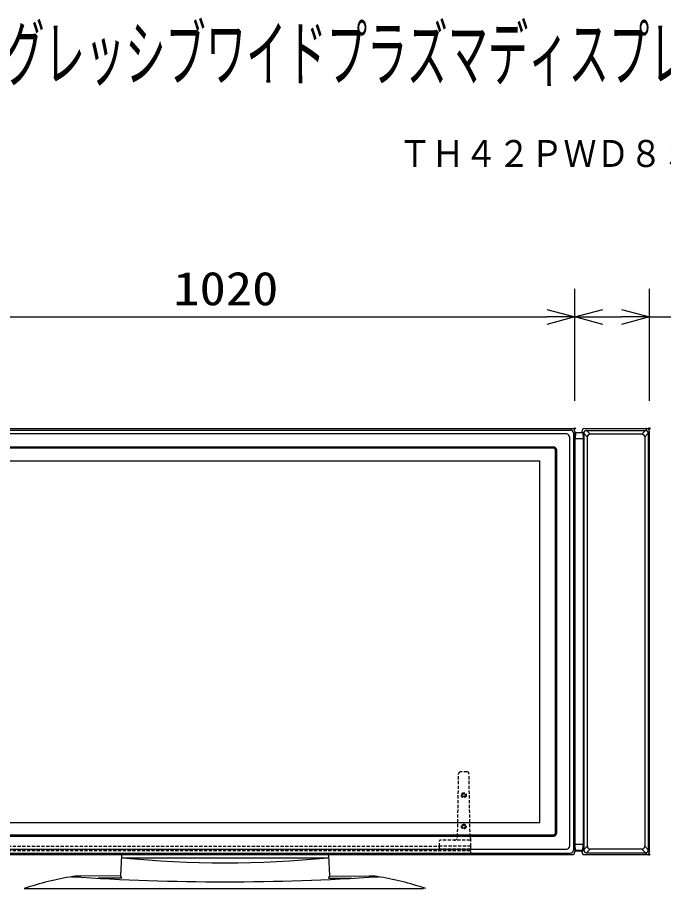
# Model space of a CAD drawing. Units: millimetres, scale not verified. Extents: x -63 to 63, y -57 to 57.
# Drawn here: x -28.8 to 17.5, y -5 to 57.4 of the extents above; entities that cross this region are included whole.
import ezdxf
from ezdxf.enums import TextEntityAlignment as Align

# ---------------------------------------------------------------- set-up
doc = ezdxf.new("R2010")
doc.units = ezdxf.units.MM
doc.header["$LTSCALE"] = 0.190236
doc.header["$PDMODE"] = 32
doc.header["$PDSIZE"] = 0.0951
doc.linetypes.add('DASHED1', pattern=[1.8, 1.2, -0.6])
for name, color, linetype in [('0-0_MOJI1', 2, 'Continuous'), ('0-1_TOUROKU', 1, 'Continuous'), ('0-3_GAIKEI', 1, 'Continuous'), ('0-4_SUNPO', 3, 'Continuous'), ('0-5_DEFPOINTS', 7, 'Continuous')]:
    doc.layers.add(name, color=color, linetype=linetype)
doc.styles.add('ＭＳ ゴシック', font='')
doc.styles.get('ＭＳ ゴシック').set_extended_font_data('MS Gothic')

# ---------------------------------------------------------------- blocks, each defined once
blk = doc.blocks.new('_OPEN30')
at = {"layer": '0-4_SUNPO', "color": 7}
blk.add_line((0, 0), (-1, 0), dxfattribs=at)
blk.add_lwpolyline([(-1, 0.26795), (0, 0), (-1, -0.26795)], dxfattribs=at)

msp = doc.modelspace()

# ---------------------------------------------------------------- linework, layer by layer
at = {"layer": '0-3_GAIKEI', "color": 3}
for p, q in [((11.1304, 29.9724), (11.1304, 37.9724)), ((-36.9696, 35.9724), (9.1304, 35.9724))]:
    msp.add_line(p, q, dxfattribs=at)
at = {"layer": '0-3_GAIKEI', "color": 7}
for p, q in [((-38.7696, 27.9726), (10.9304, 27.9726)), ((11.1304, 27.7726), (11.1304, -2.3274)), ((11.1435, 27.7019), (11.1304, 27.2519)), ((11.1751, 27.7019), (11.1436, 27.7019)), ((11.1751, 27.7019), (11.1934, 27.7019)), ((11.1934, 27.7019), (11.7328, 27.7019)), ((11.6314, 27.7744), (11.6314, 27.7744)), ((11.6314, 27.7744), (11.6314, 27.7744)), ((11.6314, 27.7742), (11.6314, 27.7019)), ((11.6955, 27.7019), (11.6955, 27.6719)), ((11.7328, 27.7019), (11.7328, -2.1928)), ((11.8316, 27.9742), (16.2767, 27.9711)), ((16.4766, 27.7673), (16.4766, 27.7673)), ((16.4766, -2.326), (16.4766, 27.7673)), ((11.1304, 27.2519), (11.1304, -1.8068)), ((11.1435, -2.2568), (11.1304, -1.8068)), ((11.1751, -2.2568), (11.1436, -2.2568)), ((11.6314, -2.3291), (11.6314, -2.2568)), ((11.6314, -2.3293), (11.6314, -2.3293)), ((11.6314, -2.3293), (11.6314, -2.3293)), ((11.6955, -2.2568), (11.6955, -2.2268)), ((16.4766, -2.3222), (16.4766, -2.3222)), ((-38.7696, -2.5274), (10.9304, -2.5274)), ((-21.3291, -2.5748), (-21.4064, -4.0511)), ((-21.2981, -2.7524), (-6.5411, -2.7524)), ((-6.5102, -2.5748), (-6.4328, -4.0511)), ((11.8316, -2.5291), (16.2767, -2.526)), ((-21.4058, -4.0511), (-24.2464, -4.0727)), ((-21.3372, -4.2155), (-22.9933, -4.2244)), ((-21.4058, -4.0511), (-21.3372, -4.2155)), ((-6.4334, -4.0511), (-3.5928, -4.0727))]:
    msp.add_line(p, q, dxfattribs=at)
at = {"layer": '0-3_GAIKEI'}
for p, q in [((-38.6635, 27.8665), (10.8243, 27.8665)), ((10.5454, 27.5876), (-38.3846, 27.5876)), ((11.0243, 27.6665), (11.0243, -2.2213)), ((11.176, 27.6719), (11.1636, 27.2441)), ((11.7129, 27.6719), (11.176, 27.6719)), ((11.7129, 27.6719), (11.7254, 27.2441)), ((11.7678, 27.638), (12.0015, 27.4041)), ((11.7678, 27.6378), (11.7678, -2.1926)), ((11.9676, 27.8378), (12.2015, 27.6041)), ((11.9677, 27.8378), (16.1941, 27.8397)), ((15.934, 27.5775), (12.2282, 27.5775)), ((15.9606, 27.6041), (16.1969, 27.8397)), ((16.3942, 27.6387), (16.1605, 27.4041)), ((16.3942, 27.6397), (16.3942, -2.1946)), ((10.7454, 27.3876), (10.7454, -1.9424)), ((11.7254, 27.2441), (11.1636, 27.2441)), ((11.7254, 27.2441), (11.7254, -1.799)), ((12.0282, -1.9324), (12.0282, 27.3775)), ((16.134, 27.3775), (16.134, -1.9324)), ((9.6304, 26.6526), (-37.4696, 26.6526)), ((9.6304, 26.5789), (-37.4696, 26.5789)), ((9.6304, 26.5726), (-37.4696, 26.5726)), ((9.7304, 26.4726), (9.7304, -1.0274)), ((9.7367, 26.4726), (9.7367, -1.0274)), ((9.8104, 26.4726), (9.8104, -1.0274)), ((-36.4696, 25.6726), (8.6304, 25.6726)), ((8.6304, -0.2274), (8.6304, 25.6726)), ((-36.4696, -0.2274), (8.6304, -0.2274)), ((9.6304, -1.1274), (-37.4696, -1.1274)), ((-37.4696, -1.1337), (9.6304, -1.1337)), ((-37.4696, -1.2074), (9.6304, -1.2074)), ((11.7254, -1.799), (11.1636, -1.799)), ((11.176, -2.2268), (11.1636, -1.799)), ((11.7129, -2.2268), (11.7254, -1.799)), ((-38.6635, -2.4213), (10.8243, -2.4213)), ((-38.3846, -2.1424), (10.5454, -2.1424)), ((11.7129, -2.2268), (11.176, -2.2268)), ((11.7678, -2.1929), (12.0015, -1.9589)), ((11.9676, -2.3926), (12.2015, -2.1589)), ((11.9677, -2.3926), (16.1941, -2.3946)), ((15.934, -2.1324), (12.2282, -2.1324)), ((15.9606, -2.1589), (16.1969, -2.3946)), ((16.3942, -2.1936), (16.1605, -1.959)), ((-28.2995, -4.9588), (0.2991, -4.9588))]:
    msp.add_line(p, q, dxfattribs=at)
at = {"layer": '0-3_GAIKEI', "linetype": 'DASHED1'}
for p, q in [((2.7307, -1.2496), (2.8093, 3.2574)), ((3.4015, 3.4048), (2.9593, 3.4048)), ((3.6302, -1.2496), (3.5515, 3.2574)), ((1.4298, -1.9302), (1.4365, -1.5443)), ((1.4298, -1.9302), (1.4365, -1.5443)), ((3.6243, -1.4952), (1.4865, -1.4952)), ((3.681, -1.9302), (3.6715, -1.3829)), ((-31.5196, -1.9274), (1.4299, -1.9274)), ((-31.5196, -2.2274), (3.6804, -2.2274)), ((1.4327, -2.0961), (1.4298, -1.9302)), ((1.4327, -2.0961), (1.4298, -1.9302)), ((3.6804, -1.9202), (1.4304, -1.9202)), ((3.6275, -2.1452), (1.4827, -2.1452)), ((3.6775, -2.0961), (3.6804, -1.9302)), ((3.6804, -2.2274), (3.6804, -1.9274))]:
    msp.add_line(p, q, dxfattribs=at)
at = {"layer": '0-3_GAIKEI'}
for points in [[(16.2396, 27.8959), (16.2387, 27.894), (16.2378, 27.8921), (16.2369, 27.8902), (16.236, 27.8882), (16.2352, 27.8863), (16.2343, 27.8844), (16.2334, 27.8824), (16.2325, 27.8805), (16.2316, 27.8786), (16.2307, 27.8767), (16.2298, 27.8747)], [(16.2742, 27.9711), (16.2733, 27.9692), (16.2725, 27.9673), (16.2716, 27.9653), (16.2707, 27.9634), (16.2698, 27.9615), (16.2689, 27.9596), (16.268, 27.9576), (16.2671, 27.9557), (16.2662, 27.9538), (16.2653, 27.9519), (16.2644, 27.9499), (16.2636, 27.948), (16.2627, 27.9461), (16.2618, 27.9441), (16.2609, 27.9422), (16.26, 27.9403), (16.2591, 27.9384), (16.2582, 27.9364), (16.2573, 27.9345), (16.2564, 27.9326), (16.2556, 27.9307), (16.2547, 27.9287), (16.2538, 27.9268), (16.2529, 27.9249), (16.252, 27.9229), (16.2511, 27.921), (16.2502, 27.9191), (16.2493, 27.9172), (16.2485, 27.9152), (16.2476, 27.9133), (16.2467, 27.9114), (16.2458, 27.9094), (16.2449, 27.9075), (16.244, 27.9056), (16.2431, 27.9037), (16.2422, 27.9017), (16.2414, 27.8998), (16.2405, 27.8979), (16.2396, 27.8959)], [(16.4294, 27.6751), (16.4304, 27.6769), (16.4313, 27.6787), (16.4322, 27.6806), (16.4332, 27.6824), (16.4341, 27.6843), (16.4351, 27.6861), (16.436, 27.688), (16.437, 27.6898), (16.4379, 27.6917), (16.4388, 27.6935), (16.4398, 27.6953), (16.4407, 27.6972), (16.4417, 27.699), (16.4426, 27.7009), (16.4436, 27.7027), (16.4445, 27.7046), (16.4455, 27.7064), (16.4464, 27.7083), (16.4473, 27.7101), (16.4483, 27.712), (16.4492, 27.7138), (16.4502, 27.7156), (16.4511, 27.7175), (16.4521, 27.7193), (16.453, 27.7212), (16.4539, 27.723), (16.4549, 27.7249), (16.4558, 27.7267), (16.4568, 27.7286), (16.4577, 27.7304), (16.4587, 27.7322), (16.4596, 27.7341), (16.4605, 27.7359), (16.4615, 27.7378), (16.4624, 27.7396), (16.4634, 27.7415), (16.4643, 27.7433), (16.4653, 27.7452), (16.4662, 27.747)], [(16.4662, 27.747), (16.4671, 27.7489), (16.4681, 27.7507), (16.469, 27.7525), (16.47, 27.7544), (16.4709, 27.7562), (16.4719, 27.7581), (16.4728, 27.7599), (16.4737, 27.7618), (16.4747, 27.7636), (16.4756, 27.7655), (16.4766, 27.7673)], [(16.2396, -2.4508), (16.2387, -2.4489), (16.2378, -2.4469), (16.2369, -2.445), (16.236, -2.4431), (16.2352, -2.4411), (16.2343, -2.4392), (16.2334, -2.4373), (16.2325, -2.4354), (16.2316, -2.4334), (16.2307, -2.4315), (16.2298, -2.4296), (16.2298, -2.4296)], [(16.2742, -2.526), (16.2733, -2.524), (16.2725, -2.5221), (16.2716, -2.5202), (16.2707, -2.5183), (16.2698, -2.5163), (16.2689, -2.5144), (16.268, -2.5125), (16.2671, -2.5106), (16.2662, -2.5086), (16.2653, -2.5067), (16.2644, -2.5048), (16.2636, -2.5028), (16.2627, -2.5009), (16.2618, -2.499), (16.2609, -2.4971), (16.26, -2.4951), (16.2591, -2.4932), (16.2582, -2.4913), (16.2573, -2.4894), (16.2564, -2.4874), (16.2556, -2.4855), (16.2547, -2.4836), (16.2538, -2.4816), (16.2529, -2.4797), (16.252, -2.4778), (16.2511, -2.4759), (16.2502, -2.4739), (16.2493, -2.472), (16.2485, -2.4701), (16.2476, -2.4681), (16.2467, -2.4662), (16.2458, -2.4643), (16.2449, -2.4624), (16.244, -2.4604), (16.2431, -2.4585), (16.2422, -2.4566), (16.2414, -2.4546), (16.2405, -2.4527), (16.2396, -2.4508)], [(16.4294, -2.2299), (16.4304, -2.2317), (16.4313, -2.2336), (16.4322, -2.2354), (16.4332, -2.2373), (16.4341, -2.2391), (16.4351, -2.241), (16.436, -2.2428), (16.437, -2.2447), (16.4379, -2.2465), (16.4388, -2.2484), (16.4398, -2.2502), (16.4407, -2.252), (16.4417, -2.2539), (16.4426, -2.2557), (16.4436, -2.2576), (16.4445, -2.2594), (16.4455, -2.2613), (16.4464, -2.2631), (16.4473, -2.265), (16.4483, -2.2668), (16.4492, -2.2686), (16.4502, -2.2705), (16.4511, -2.2723), (16.4521, -2.2742), (16.453, -2.276), (16.4539, -2.2779), (16.4549, -2.2797), (16.4558, -2.2816), (16.4568, -2.2834), (16.4577, -2.2852), (16.4587, -2.2871), (16.4596, -2.2889), (16.4605, -2.2908), (16.4615, -2.2926), (16.4624, -2.2945), (16.4634, -2.2963), (16.4643, -2.2982), (16.4653, -2.3), (16.4662, -2.3019)], [(16.4662, -2.3019), (16.4671, -2.3037), (16.4681, -2.3055), (16.469, -2.3074), (16.47, -2.3092), (16.4709, -2.3111), (16.4719, -2.3129), (16.4728, -2.3148), (16.4737, -2.3166), (16.4747, -2.3185), (16.4756, -2.3203), (16.4766, -2.3222)]]:
    msp.add_lwpolyline(points, dxfattribs=at)
at = {"layer": '0-3_GAIKEI', "color": 7}
for points in [[(16.2745, 27.9712), (16.2745, 27.9712), (16.2745, 27.9712), (16.2744, 27.9712), (16.2744, 27.9712), (16.2744, 27.9712), (16.2744, 27.9712), (16.2743, 27.9712), (16.2743, 27.9712), (16.2743, 27.9711), (16.2743, 27.9711), (16.2742, 27.9711)], [(16.2756, 27.9714), (16.2756, 27.9714), (16.2755, 27.9714), (16.2755, 27.9714), (16.2755, 27.9714), (16.2754, 27.9714), (16.2754, 27.9714), (16.2754, 27.9714), (16.2754, 27.9714), (16.2753, 27.9714), (16.2753, 27.9714), (16.2753, 27.9714), (16.2753, 27.9714), (16.2752, 27.9714), (16.2752, 27.9714), (16.2752, 27.9714), (16.2751, 27.9714), (16.2751, 27.9714), (16.2751, 27.9714), (16.2751, 27.9714), (16.275, 27.9714), (16.275, 27.9714), (16.275, 27.9713), (16.2749, 27.9713), (16.2749, 27.9713), (16.2749, 27.9713), (16.2749, 27.9713), (16.2748, 27.9713), (16.2748, 27.9713), (16.2748, 27.9713), (16.2748, 27.9713), (16.2747, 27.9713), (16.2747, 27.9713), (16.2747, 27.9713), (16.2747, 27.9713), (16.2746, 27.9713), (16.2746, 27.9713), (16.2746, 27.9712), (16.2745, 27.9712), (16.2745, 27.9712)], [(11.1751, -2.2568), (11.1934, -2.2568), (11.6955, -2.2568)], [(16.2745, -2.5261), (16.2745, -2.5261), (16.2745, -2.5261), (16.2744, -2.5261), (16.2744, -2.526), (16.2744, -2.526), (16.2744, -2.526), (16.2743, -2.526), (16.2743, -2.526), (16.2743, -2.526), (16.2743, -2.526), (16.2742, -2.526)], [(16.2756, -2.5263), (16.2756, -2.5263), (16.2755, -2.5263), (16.2755, -2.5263), (16.2755, -2.5263), (16.2754, -2.5263), (16.2754, -2.5263), (16.2754, -2.5262), (16.2754, -2.5262), (16.2753, -2.5262), (16.2753, -2.5262), (16.2753, -2.5262), (16.2753, -2.5262), (16.2752, -2.5262), (16.2752, -2.5262), (16.2752, -2.5262), (16.2751, -2.5262), (16.2751, -2.5262), (16.2751, -2.5262), (16.2751, -2.5262), (16.275, -2.5262), (16.275, -2.5262), (16.275, -2.5262), (16.2749, -2.5262), (16.2749, -2.5262), (16.2749, -2.5262), (16.2749, -2.5262), (16.2748, -2.5262), (16.2748, -2.5262), (16.2748, -2.5262), (16.2748, -2.5261), (16.2747, -2.5261), (16.2747, -2.5261), (16.2747, -2.5261), (16.2747, -2.5261), (16.2746, -2.5261), (16.2746, -2.5261), (16.2746, -2.5261), (16.2745, -2.5261), (16.2745, -2.5261)], [(-6.4334, -4.0511), (-6.502, -4.2155), (-4.8459, -4.2244)]]:
    msp.add_lwpolyline(points, dxfattribs=at)
at = {"layer": '0-3_GAIKEI', "linetype": 'DASHED1'}
msp.add_lwpolyline([(-31.5196, -2.5274), (3.6804, -2.5274), (3.6804, -2.2274)], dxfattribs=at)
for centre, radius in [((3.1804, 1.7267), 0.1778), ((3.1804, 1.7298), 0.125), ((3.1804, 1.7298), 0.105), ((3.1804, -0.5231), 0.1671), ((3.1804, -0.5202), 0.125), ((3.1804, -0.5202), 0.105)]:
    msp.add_circle(centre, radius, dxfattribs=at)
at = {"layer": '0-3_GAIKEI'}
for centre, radius, start, end in [((10.5454, 27.3876), 0.2, 0, 90), ((10.8243, 27.6665), 0.2, 0, 90), ((11.9678, 27.6378), 0.2, 90.02604, 180), ((12.2282, 27.3775), 0.2, 90, 180), ((15.934, 27.3775), 0.2, 0, 90), ((16.1942, 27.6397), 0.2, 0, 90.02604), ((9.6304, 26.4726), 0.18, 0, 90), ((9.6304, 26.4726), 0.1063, 0, 90), ((9.6304, 26.4726), 0.1, 0, 90), ((9.6304, -1.0274), 0.1063, 270, 0), ((9.6304, -1.0274), 0.18, 270, 0), ((9.6304, -1.0274), 0.1, 270, 0), ((10.5454, -1.9424), 0.2, 270, 0), ((10.8243, -2.2213), 0.2, 270, 0), ((11.9678, -2.1926), 0.2, 180, 269.97396), ((12.2282, -1.9324), 0.2, 180, 270), ((15.934, -1.9324), 0.2, 270, 0), ((16.1942, -2.1946), 0.2, 269.97396, 0), ((-13.9196, 72.1131), 75.2282, 264.37132, 275.62868), ((-13.6576, 167.7678), 172.2454, 266.25603, 269.91286), ((-14.1816, 167.7678), 172.2454, 270.08714, 273.74397)]:
    msp.add_arc(centre, radius, start, end, dxfattribs=at)
at = {"layer": '0-3_GAIKEI', "color": 7}
for centre, radius, start, end in [((10.9304, 27.7726), 0.2, 0, 90), ((10.9304, 27.7726), 0.2, 0, 90), ((11.8314, 27.7742), 0.2, 89.96017, 180), ((16.2766, 27.7711), 0.2, 0, 89.96017), ((10.9304, -2.3274), 0.2, 270, 0), ((10.9304, -2.3274), 0.2, 270, 0), ((11.8314, -2.3291), 0.2, 180, 270.03983), ((16.2766, -2.326), 0.2, 270.03983, 0), ((-21.3319, -25.612), 21.7969, 99.20666, 108.66124), ((-24.3908, -7.5873), 3.5176, 87.64602, 96.99597), ((-3.4484, -7.5873), 3.5176, 83.00403, 92.35398), ((-6.5073, -25.612), 21.7969, 71.33876, 80.79334)]:
    msp.add_arc(centre, radius, start, end, dxfattribs=at)
at = {"layer": '0-3_GAIKEI', "linetype": 'DASHED1'}
for centre, radius, start, end in [((2.9593, 3.2548), 0.15, 90, 179), ((3.4015, 3.2548), 0.15, 1, 90), ((1.4865, -1.5452), 0.05, 90, 179), ((1.4865, -1.5452), 0.05, 90, 179), ((2.4807, -1.2452), 0.25, 270, 359), ((3.6243, -1.5452), 0.05, 1, 90), ((3.8802, -1.2452), 0.25, 181, 213.41715), ((1.4827, -2.0952), 0.05, 181, 270), ((1.4827, -2.0952), 0.05, 181, 270), ((3.6275, -2.0952), 0.05, 270, 359)]:
    msp.add_arc(centre, radius, start, end, dxfattribs=at)
at = {"layer": '0-4_SUNPO'}
for p, q in [((11.1248, 29.9724), (11.1248, 37.9724)), ((16.4766, 29.9724), (16.4766, 37.9724)), ((13.1248, 35.9724), (14.4766, 35.9724)), ((16.4766, 35.9724), (26.1433, 35.9724))]:
    msp.add_line(p, q, dxfattribs=at)
at = {"layer": '0-4_SUNPO', "color": 7}
for p in [(11.1304, 35.9724), (11.1304, 27.9723), (16.4486, 27.9726), (16.4486, -2.5274)]:
    msp.add_point(p, dxfattribs=at)
at = {"layer": '0-5_DEFPOINTS'}
for p in [(16.4766, 35.9724), (11.1248, 27.9723), (16.4766, 27.9723)]:
    msp.add_point(p, dxfattribs=at)

# ---------------------------------------------------------------- block references
at = {"layer": '0-3_GAIKEI', "xscale": 2, "yscale": 2}
msp.add_blockref('_OPEN30', (11.1304, 35.9724), dxfattribs=at)
at = {"layer": '0-4_SUNPO', "xscale": 2, "yscale": 2, "rotation": 180}
msp.add_blockref('_OPEN30', (11.1248, 35.9724), dxfattribs=at)
at = {"layer": '0-4_SUNPO', "xscale": 2, "yscale": 2}
msp.add_blockref('_OPEN30', (16.4766, 35.9724), dxfattribs=at)

# ---------------------------------------------------------------- texts
at = {"layer": '0-0_MOJI1', "style": 'ＭＳ ゴシック', "width": 0.55}
msp.add_text('プログレッシブワイドプラズマディスプレイ・据置きスタンド・ＳＰ付', height=3.848, dxfattribs=at).set_placement((-35.5001, 51.7599), align=Align.BOTTOM_LEFT)
at = {"layer": '0-1_TOUROKU', "style": 'ＭＳ ゴシック', "width": 0.9}
msp.add_text('ＴＨ４２ＰＷＤ８Ｓ＋ＴＹＳＴ０８Ｓ＋ＴＹＳＰ４２Ｐ８Ｓ', height=1.925, dxfattribs=at).set_placement((-1.5001, 46.13), align=Align.BOTTOM_LEFT)
at = {"layer": '0-3_GAIKEI', "color": 3, "style": 'ＭＳ ゴシック', "width": 1.15}
msp.add_text('1020', height=2.406, dxfattribs=at).set_placement((-17.627, 36.0819), align=Align.BOTTOM_LEFT)

doc.saveas('drawing.dxf')
